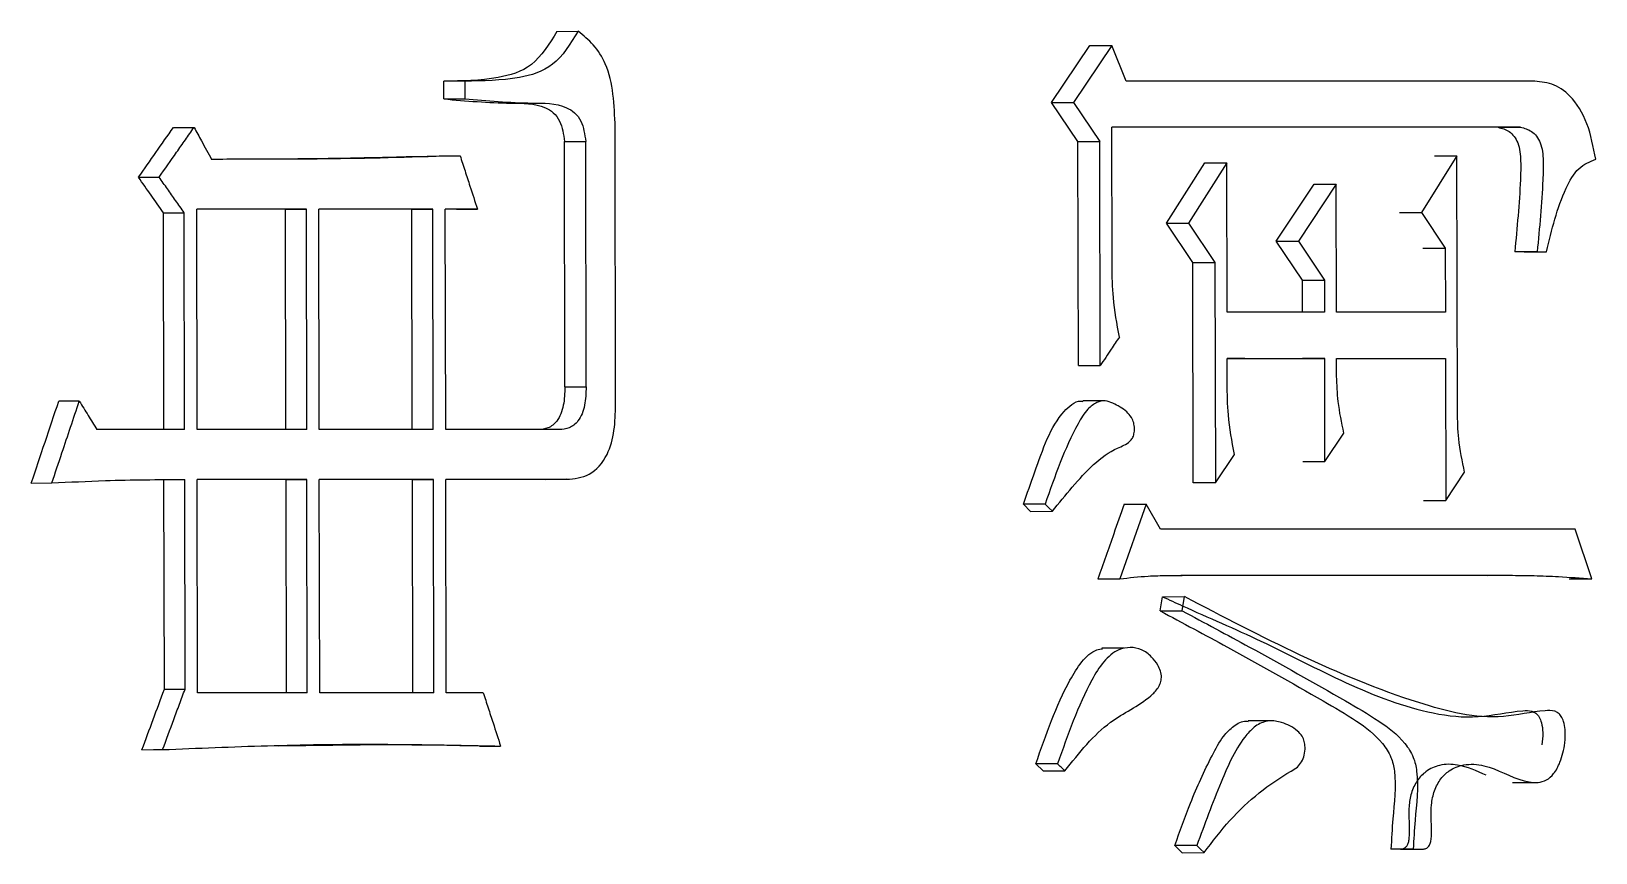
# Model space of a CAD drawing. Header units: millimetres. Extents: x 2384 to 4064, y 886 to 2074.
# Drawn here: x 2977.073 to 2981.833, y 1065.278 to 1067.777 of the extents above; entities that cross this region are included whole.
import ezdxf

# ---------------------------------------------------------------- set-up
doc = ezdxf.new("R2010")
doc.units = ezdxf.units.MM

msp = doc.modelspace()

# ---------------------------------------------------------------- linework, layer by layer
at = {"color": 7, "linetype": 'Continuous', "lineweight": 25}
for p, q in [((2978.6726, 1067.7769), (2978.7371, 1067.7771)), ((2980.1773, 1067.5607), (2980.2938, 1067.7337)), ((2980.3604, 1067.734), (2980.2438, 1067.5609)), ((2980.4044, 1067.6258), (2980.3604, 1067.734)), ((2978.3924, 1067.6256), (2978.3283, 1067.6253)), ((2978.3284, 1067.5713), (2978.3283, 1067.6253)), ((2978.3924, 1067.6256), (2978.3925, 1067.5715)), ((2981.6399, 1067.6258), (2980.4044, 1067.6258)), ((2978.3284, 1067.5713), (2978.3925, 1067.5715)), ((2980.1773, 1067.5607), (2980.2438, 1067.5609)), ((2980.2578, 1067.4417), (2980.1773, 1067.5607)), ((2980.2438, 1067.5609), (2980.3244, 1067.4419)), ((2978.8512, 1066.6413), (2978.8498, 1067.485)), ((2981.6043, 1067.4852), (2980.3608, 1067.4852)), ((2980.3615, 1067.0633), (2980.3608, 1067.4852)), ((2981.5361, 1067.485), (2980.3608, 1067.4849)), ((2981.5361, 1067.485), (2981.6044, 1067.4852)), ((2978.6956, 1067.4417), (2978.7601, 1067.442)), ((2978.6969, 1066.6951), (2978.6956, 1067.4417)), ((2978.7614, 1066.6954), (2978.7601, 1067.442)), ((2980.259, 1066.7602), (2980.2578, 1067.4417)), ((2980.3255, 1066.7604), (2980.3244, 1067.4419)), ((2978.2048, 1067.395), (2978.3137, 1067.3982)), ((2980.5276, 1067.1929), (2980.6434, 1067.3768)), ((2980.7105, 1067.377), (2980.5945, 1067.1931)), ((2980.7113, 1066.9227), (2980.7105, 1067.377)), ((2981.4109, 1067.3987), (2981.3034, 1067.2256)), ((2981.4122, 1066.6198), (2981.4109, 1067.3987)), ((2977.3994, 1067.3331), (2977.4622, 1067.3333)), ((2980.861, 1067.1388), (2980.9763, 1067.3119)), ((2981.0438, 1067.3121), (2980.9284, 1067.1391)), ((2981.0444, 1066.9227), (2981.0438, 1067.3121)), ((2977.4767, 1066.5651), (2977.4755, 1067.2249)), ((2977.5396, 1066.5653), (2977.5385, 1067.2252)), ((2977.9103, 1067.2361), (2977.5765, 1067.236)), ((2977.5776, 1066.5653), (2977.5765, 1067.236)), ((2977.8469, 1067.2358), (2977.5765, 1067.2358)), ((2977.8469, 1067.2358), (2977.9103, 1067.2361)), ((2977.848, 1066.5652), (2977.8469, 1067.2358)), ((2977.9114, 1066.5654), (2977.9103, 1067.2361)), ((2978.2953, 1067.2361), (2977.9481, 1067.2361)), ((2977.9493, 1066.5654), (2977.9481, 1067.2361)), ((2978.2313, 1067.2359), (2977.9481, 1067.2358)), ((2978.2313, 1067.2359), (2978.2953, 1067.2361)), ((2978.2325, 1066.5652), (2978.2313, 1067.2359)), ((2978.2964, 1066.5655), (2978.2953, 1067.2361)), ((2978.4307, 1067.2362), (2978.3329, 1067.2362)), ((2978.334, 1066.5655), (2978.3329, 1067.2362)), ((2978.3665, 1067.2359), (2978.3329, 1067.2359)), ((2978.3665, 1067.2359), (2978.4307, 1067.2362)), ((2981.3034, 1067.2256), (2981.3755, 1067.1174)), ((2980.6077, 1067.0739), (2980.5276, 1067.1929)), ((2980.5945, 1067.1931), (2980.6747, 1067.0741)), ((2980.9407, 1067.0198), (2980.861, 1067.1388)), ((2980.9284, 1067.1391), (2981.0082, 1067.0201)), ((2981.3755, 1067.1174), (2981.3758, 1066.9227)), ((2981.655, 1067.1066), (2981.5869, 1067.1064)), ((2981.6154, 1067.1064), (2981.6836, 1067.1066)), ((2981.655, 1067.1066), (2981.6836, 1067.1066)), ((2980.6088, 1066.4032), (2980.6077, 1067.0739)), ((2980.6747, 1067.0741), (2980.6759, 1066.4035)), ((2980.9409, 1066.9225), (2980.9407, 1067.0198)), ((2981.0082, 1067.0201), (2981.0083, 1066.9227)), ((2981.0083, 1066.9227), (2980.7113, 1066.9227)), ((2981.3758, 1066.9227), (2981.0444, 1066.9227)), ((2980.259, 1066.7602), (2980.3255, 1066.7604)), ((2980.7115, 1066.7821), (2981.0086, 1066.7821)), ((2980.7117, 1066.7064), (2980.7115, 1066.7821)), ((2980.7654, 1066.7818), (2980.7115, 1066.7818)), ((2981.0086, 1066.7821), (2980.9411, 1066.7818)), ((2981.0091, 1066.4684), (2981.0086, 1066.7821)), ((2981.0447, 1066.7821), (2981.3761, 1066.7821)), ((2981.0448, 1066.728), (2981.0447, 1066.7821)), ((2981.3082, 1066.7818), (2981.3761, 1066.7821)), ((2981.3761, 1066.7821), (2981.3768, 1066.3494)), ((2978.6969, 1066.6951), (2978.7614, 1066.6954)), ((2980.3396, 1066.6526), (2980.2725, 1066.6524)), ((2977.5396, 1066.5653), (2977.2729, 1066.5653)), ((2977.9114, 1066.5654), (2977.5776, 1066.5653)), ((2978.2964, 1066.5655), (2977.9493, 1066.5654)), ((2978.6793, 1066.5655), (2978.334, 1066.5655)), ((2981.0091, 1066.4684), (2981.0667, 1066.5549)), ((2980.6759, 1066.4035), (2980.7338, 1066.49)), ((2980.9417, 1066.4681), (2981.0091, 1066.4684)), ((2977.478, 1065.7754), (2977.4769, 1066.4136)), ((2977.541, 1065.7757), (2977.5399, 1066.4139)), ((2977.9117, 1066.414), (2977.5779, 1066.4139)), ((2977.579, 1065.7649), (2977.5779, 1066.4139)), ((2977.8483, 1066.4137), (2977.5779, 1066.4137)), ((2977.8483, 1066.4137), (2977.9117, 1066.414)), ((2977.8494, 1065.7647), (2977.8483, 1066.4137)), ((2977.9128, 1065.7649), (2977.9117, 1066.414)), ((2978.2967, 1066.414), (2977.9495, 1066.414)), ((2977.9506, 1065.7649), (2977.9495, 1066.414)), ((2978.2327, 1066.4138), (2977.9495, 1066.4137)), ((2978.2327, 1066.4138), (2978.2967, 1066.414)), ((2978.2338, 1065.7647), (2978.2327, 1066.4138)), ((2978.2978, 1065.765), (2978.2967, 1066.414)), ((2978.702, 1066.4141), (2978.3343, 1066.414)), ((2978.3354, 1065.765), (2978.3343, 1066.414)), ((2978.6376, 1066.4139), (2978.3343, 1066.4138)), ((2978.6376, 1066.4139), (2978.702, 1066.4141)), ((2981.3768, 1066.3494), (2981.4341, 1066.4359)), ((2977.0732, 1066.4027), (2977.1356, 1066.403)), ((2980.1136, 1066.3167), (2980.0916, 1066.3383)), ((2980.1136, 1066.3167), (2980.18, 1066.317)), ((2980.4649, 1066.3386), (2980.3851, 1066.1114)), ((2980.5088, 1066.2628), (2980.4649, 1066.3386)), ((2981.3089, 1066.3492), (2981.3768, 1066.3494)), ((2981.7708, 1066.2629), (2980.5088, 1066.2628)), ((2981.821, 1066.1114), (2981.7708, 1066.2629)), ((2980.3184, 1066.1111), (2980.3851, 1066.1114)), ((2980.7656, 1066.122), (2980.5707, 1066.122)), ((2980.5891, 1066.1222), (2981.5708, 1066.1222)), ((2981.5028, 1066.122), (2981.5708, 1066.1222)), ((2981.7526, 1066.1112), (2981.821, 1066.1114)), ((2980.5078, 1066.0138), (2980.515, 1066.0571)), ((2980.515, 1066.0571), (2980.5819, 1066.0573)), ((2980.5747, 1066.0141), (2980.5819, 1066.0573)), ((2980.5078, 1066.0138), (2980.5747, 1066.0141)), ((2980.3974, 1065.9003), (2980.3307, 1065.9001)), ((2977.478, 1065.7754), (2977.541, 1065.7757)), ((2977.9128, 1065.7649), (2977.579, 1065.7649)), ((2978.2978, 1065.765), (2977.9506, 1065.7649)), ((2978.4482, 1065.765), (2978.3354, 1065.765)), ((2980.8435, 1065.6793), (2980.7758, 1065.6791)), ((2977.8262, 1065.6037), (2978.1564, 1065.6071)), ((2978.4368, 1065.6025), (2978.501, 1065.6028)), ((2980.1959, 1065.5489), (2980.1295, 1065.5486)), ((2980.1515, 1065.527), (2980.1295, 1065.5486)), ((2981.5803, 1065.4915), (2981.649, 1065.4918)), ((2980.6195, 1065.3002), (2980.5526, 1065.2999)), ((2980.5744, 1065.2782), (2980.5526, 1065.2999)), ((2980.5744, 1065.2783), (2980.6414, 1065.2785)), ((2981.2779, 1065.2893), (2981.2101, 1065.2891)), ((2981.2389, 1065.2891), (2981.3067, 1065.2893)), ((2981.2779, 1065.2893), (2981.3067, 1065.2893))]:
    msp.add_line(p, q, dxfattribs=at)
at = {"color": 7, "linetype": 'Continuous', "lineweight": 25, "flags": 128}
for points in [[(2980.2938, 1067.7337), (2980.3311, 1067.7339), (2980.3604, 1067.734)], [(2977.5055, 1067.4846), (2977.5408, 1067.4847), (2977.5685, 1067.4848)], [(2980.2578, 1067.4417), (2980.2951, 1067.4418), (2980.3244, 1067.4419)], [(2978.3137, 1067.3982), (2978.3496, 1067.3983), (2978.3778, 1067.3984)], [(2980.6434, 1067.3768), (2980.681, 1067.3769), (2980.7105, 1067.377)], [(2981.343, 1067.3984), (2981.381, 1067.3986), (2981.4109, 1067.3987)], [(2980.9763, 1067.3119), (2981.0141, 1067.312), (2981.0438, 1067.3121)], [(2977.4755, 1067.2249), (2977.5108, 1067.2251), (2977.5385, 1067.2252)], [(2981.2356, 1067.2254), (2981.2736, 1067.2255), (2981.3034, 1067.2256)], [(2980.5276, 1067.1929), (2980.5651, 1067.193), (2980.5945, 1067.1931)], [(2980.861, 1067.1388), (2980.8988, 1067.139), (2980.9284, 1067.1391)], [(2981.3075, 1067.1172), (2981.3456, 1067.1173), (2981.3755, 1067.1174)], [(2980.6077, 1067.0739), (2980.6452, 1067.074), (2980.6747, 1067.0741)], [(2980.9407, 1067.0198), (2980.9785, 1067.02), (2981.0082, 1067.0201)], [(2977.2193, 1066.6518), (2977.1843, 1066.6517), (2977.1567, 1066.6515)], [(2980.6759, 1066.4035), (2980.6383, 1066.4033), (2980.6088, 1066.4032)], [(2980.158, 1066.3385), (2980.1338, 1066.3384), (2980.1127, 1066.3384), (2980.0916, 1066.3383)], [(2980.18, 1066.3169), (2980.169, 1066.3277), (2980.158, 1066.3385)], [(2980.3981, 1066.3383), (2980.4355, 1066.3385), (2980.4649, 1066.3386)], [(2977.4099, 1065.5915), (2977.4451, 1065.5917), (2977.4728, 1065.5918)], [(2980.1515, 1065.527), (2980.1757, 1065.5271), (2980.1968, 1065.5272), (2980.2179, 1065.5273)], [(2980.6414, 1065.2785), (2980.6305, 1065.2893), (2980.6196, 1065.3001)]]:
    msp.add_lwpolyline(points, dxfattribs=at)
at = {"color": 7, "linetype": 'Continuous', "lineweight": 25}
for points, knots in [([(2978.6726, 1067.7769), (2978.649, 1067.7387), (2978.6026, 1067.6639), (2978.4731, 1067.6268), (2978.3832, 1067.6259), (2978.3283, 1067.6253)], [0, 0, 0, 0, 0.287999, 0.56515, 1, 1, 1, 1]), ([(2978.7371, 1067.7771), (2978.7135, 1067.739), (2978.667, 1067.6641), (2978.5374, 1067.6271), (2978.4474, 1067.6262), (2978.3924, 1067.6256)], [0, 0, 0, 0, 0.287877, 0.565058, 1, 1, 1, 1]), ([(2978.8498, 1067.485), (2978.8471, 1067.5532), (2978.8434, 1067.6473), (2978.7853, 1067.7383), (2978.753, 1067.7643), (2978.7371, 1067.7771)], [0, 0, 0, 0, 0.57016, 0.787713, 1, 1, 1, 1]), ([(2981.8331, 1067.3879), (2981.826, 1067.4249), (2981.812, 1067.4977), (2981.7629, 1067.5805), (2981.7005, 1067.6211), (2981.66, 1067.6243), (2981.6399, 1067.6258)], [0, 0, 0, 0, 0.292671, 0.574804, 0.788902, 1, 1, 1, 1]), ([(2978.3284, 1067.5713), (2978.3959, 1067.5654), (2978.4985, 1067.5564), (2978.6132, 1067.5594), (2978.6626, 1067.5309), (2978.6878, 1067.4974), (2978.6925, 1067.4635), (2978.6956, 1067.4417)], [0, 0, 0, 0, 0.493022, 0.748799, 0.813762, 0.88048, 1, 1, 1, 1]), ([(2978.3925, 1067.5715), (2978.4601, 1067.5656), (2978.5628, 1067.5567), (2978.6776, 1067.5597), (2978.7271, 1067.5311), (2978.7523, 1067.4976), (2978.7571, 1067.4637), (2978.7601, 1067.442)], [0, 0, 0, 0, 0.493122, 0.748949, 0.813909, 0.880596, 1, 1, 1, 1]), ([(2977.3994, 1067.3331), (2977.4171, 1067.3583), (2977.4524, 1067.4088), (2977.4878, 1067.4593), (2977.5055, 1067.4846)], [0, 0, 0, 0, 0.5000002, 1, 1, 1, 1]), ([(2977.4622, 1067.3333), (2977.4799, 1067.3586), (2977.5065, 1067.3965), (2977.5419, 1067.4469), (2977.5596, 1067.4722), (2977.5685, 1067.4848)], [0, 0, 0, 0, 0.5, 0.75, 1, 1, 1, 1]), ([(2977.5685, 1067.4848), (2977.576, 1067.4712), (2977.5886, 1067.4481), (2977.6064, 1067.4157), (2977.6167, 1067.3969), (2977.6219, 1067.3875)], [0, 0, 0, 0, 0.419954, 0.709977, 1, 1, 1, 1]), ([(2981.5361, 1067.485), (2981.5477, 1067.4821), (2981.5713, 1067.4763), (2981.6009, 1067.438), (2981.6059, 1067.3817), (2981.6025, 1067.2713), (2981.5937, 1067.1794), (2981.5867, 1067.1064)], [0, 0, 0, 0, 0.110775, 0.225889, 0.356765, 0.489094, 1, 1, 1, 1]), ([(2981.6043, 1067.4852), (2981.6159, 1067.4824), (2981.6396, 1067.4765), (2981.6692, 1067.4383), (2981.6742, 1067.382), (2981.6708, 1067.2716), (2981.662, 1067.1796), (2981.655, 1067.1066)], [0, 0, 0, 0, 0.110883, 0.226049, 0.356903, 0.489202, 1, 1, 1, 1]), ([(2978.3778, 1067.3984), (2978.2484, 1067.3945), (2978.0583, 1067.3886), (2977.8059, 1067.3879), (2977.6832, 1067.3876), (2977.6219, 1067.3875)], [0, 0, 0, 0, 0.515258, 0.757627, 1, 1, 1, 1]), ([(2977.7645, 1067.3878), (2977.7646, 1067.3878), (2977.7649, 1067.3878), (2977.7622, 1067.3878), (2977.7526, 1067.3878), (2977.7419, 1067.3877), (2977.735, 1067.3877)], [0, 0, 0, 0, 0.004422, 0.092799, 0.411618, 1, 1, 1, 1]), ([(2978.2417, 1067.3955), (2978.2417, 1067.3955), (2978.2417, 1067.3955), (2978.236, 1067.3954), (2978.1464, 1067.3928), (2978.0068, 1067.3898), (2977.8502, 1067.3883), (2977.7769, 1067.3879), (2977.7637, 1067.3878)], [0, 0, 0, 0, 0.000624, 0.004762, 0.07159, 0.543055, 0.917503, 1, 1, 1, 1]), ([(2978.3778, 1067.3984), (2978.3828, 1067.3831), (2978.3928, 1067.3524), (2978.4104, 1067.2983), (2978.423, 1067.2595), (2978.4307, 1067.2362)], [0, 0, 0, 0, 0.283865, 0.567729, 1, 1, 1, 1]), ([(2981.6836, 1067.1066), (2981.6994, 1067.173), (2981.7213, 1067.2647), (2981.7777, 1067.3654), (2981.8149, 1067.3805), (2981.8331, 1067.3879)], [0, 0, 0, 0, 0.572938, 0.791384, 1, 1, 1, 1]), ([(2977.4755, 1067.2249), (2977.4629, 1067.243), (2977.4375, 1067.279), (2977.4121, 1067.3151), (2977.3994, 1067.3331)], [0, 0, 0, 0, 0.4999995, 1, 1, 1, 1]), ([(2977.5385, 1067.2252), (2977.5298, 1067.2375), (2977.5127, 1067.2617), (2977.4873, 1067.2978), (2977.4706, 1067.3215), (2977.4622, 1067.3333)], [0, 0, 0, 0, 0.342692, 0.671346, 1, 1, 1, 1]), ([(2980.3838, 1066.847), (2980.3765, 1066.8867), (2980.3634, 1066.9579), (2980.3621, 1067.031), (2980.3615, 1067.0633)], [0, 0, 0, 0, 0.558835, 1, 1, 1, 1]), ([(2980.3838, 1066.847), (2980.3755, 1066.8346), (2980.3616, 1066.814), (2980.3422, 1066.7852), (2980.3311, 1066.7687), (2980.3255, 1066.7604)], [0, 0, 0, 0, 0.42836, 0.71418, 1, 1, 1, 1]), ([(2978.6969, 1066.6951), (2978.6962, 1066.6763), (2978.695, 1066.6394), (2978.6772, 1066.5914), (2978.646, 1066.5675), (2978.6252, 1066.566), (2978.6149, 1066.5653)], [0, 0, 0, 0, 0.293424, 0.577499, 0.790774, 1, 1, 1, 1]), ([(2978.7614, 1066.6954), (2978.7608, 1066.6766), (2978.7595, 1066.6396), (2978.7417, 1066.5916), (2978.7104, 1066.5678), (2978.6896, 1066.5663), (2978.6793, 1066.5655)], [0, 0, 0, 0, 0.293264, 0.577264, 0.790624, 1, 1, 1, 1]), ([(2980.7338, 1066.49), (2980.7265, 1066.5298), (2980.7135, 1066.6009), (2980.7122, 1066.6741), (2980.7117, 1066.7064)], [0, 0, 0, 0, 0.558836, 1, 1, 1, 1]), ([(2981.0667, 1066.5549), (2981.0601, 1066.5866), (2981.0482, 1066.6433), (2981.0458, 1066.7021), (2981.0448, 1066.728)], [0, 0, 0, 0, 0.558879, 1, 1, 1, 1]), ([(2977.0732, 1066.4027), (2977.0871, 1066.4442), (2977.115, 1066.5271), (2977.1428, 1066.6101), (2977.1567, 1066.6515)], [0, 0, 0, 0, 0.5000005, 1, 1, 1, 1]), ([(2977.1356, 1066.403), (2977.1459, 1066.4336), (2977.165, 1066.4903), (2977.1929, 1066.5733), (2977.2105, 1066.6256), (2977.2193, 1066.6518)], [0, 0, 0, 0, 0.368853, 0.684427, 1, 1, 1, 1]), ([(2977.2193, 1066.6518), (2977.2237, 1066.6446), (2977.2327, 1066.6302), (2977.2461, 1066.6085), (2977.2595, 1066.5869), (2977.2684, 1066.5725), (2977.2729, 1066.5653)], [0, 0, 0, 0, 0.25, 0.5000001, 0.7500001, 1, 1, 1, 1]), ([(2980.0916, 1066.3383), (2980.1033, 1066.3708), (2980.1383, 1066.4688), (2980.1783, 1066.5871), (2980.2384, 1066.6429), (2980.259, 1066.6541), (2980.2704, 1066.6515), (2980.2724, 1066.6511)], [0, 0, 0, 0, 0.2647016, 0.7969818, 0.8882592, 0.9799216, 1, 1, 1, 1]), ([(2980.18, 1066.317), (2980.1999, 1066.3415), (2980.26, 1066.4154), (2980.3369, 1066.4971), (2980.4083, 1066.5206), (2980.4241, 1066.5392), (2980.4291, 1066.5531), (2980.4303, 1066.5692), (2980.4278, 1066.5867), (2980.4201, 1066.605), (2980.399, 1066.6273), (2980.3714, 1066.6431), (2980.3402, 1066.6552), (2980.313, 1066.6484), (2980.283, 1066.6262), (2980.2451, 1066.5627), (2980.2021, 1066.4655), (2980.1728, 1066.3811), (2980.158, 1066.3385)], [0, 0, 0, 0, 0.109185, 0.32916, 0.383764, 0.397994, 0.412315, 0.428913, 0.44575, 0.465117, 0.490353, 0.552219, 0.585251, 0.618677, 0.660422, 0.720609, 0.859399, 1, 1, 1, 1]), ([(2978.702, 1066.4141), (2978.7256, 1066.4162), (2978.7734, 1066.4203), (2978.828, 1066.4819), (2978.8488, 1066.5627), (2978.8504, 1066.615), (2978.8512, 1066.6413)], [0, 0, 0, 0, 0.266734, 0.54095, 0.768753, 1, 1, 1, 1]), ([(2981.4341, 1066.4359), (2981.427, 1066.4696), (2981.4143, 1066.5298), (2981.4129, 1066.5923), (2981.4122, 1066.6198)], [0, 0, 0, 0, 0.558545, 1, 1, 1, 1]), ([(2977.1356, 1066.403), (2977.1899, 1066.4057), (2977.2846, 1066.4105), (2977.4193, 1066.4131), (2977.4997, 1066.4136), (2977.5399, 1066.4139)], [0, 0, 0, 0, 0.402401, 0.701179, 1, 1, 1, 1]), ([(2980.3981, 1066.3383), (2980.3876, 1066.3082), (2980.369, 1066.2553), (2980.3424, 1066.1795), (2980.3264, 1066.1339), (2980.3184, 1066.1111)], [0, 0, 0, 0, 0.397862, 0.698931, 1, 1, 1, 1]), ([(2980.3851, 1066.1114), (2980.4138, 1066.1147), (2980.4621, 1066.1203), (2980.5302, 1066.1215), (2980.5694, 1066.122), (2980.5891, 1066.1222)], [0, 0, 0, 0, 0.422632, 0.711287, 1, 1, 1, 1]), ([(2981.5708, 1066.1222), (2981.5957, 1066.122), (2981.6454, 1066.1214), (2981.7288, 1066.1181), (2981.7873, 1066.1139), (2981.821, 1066.1114)], [0, 0, 0, 0, 0.297411, 0.594834, 1, 1, 1, 1]), ([(2980.515, 1066.0571), (2980.535, 1066.0478), (2980.6347, 1066.0017), (2980.9103, 1065.8857), (2981.201, 1065.7143), (2981.4759, 1065.6842), (2981.5745, 1065.7089), (2981.6341, 1065.7113), (2981.6513, 1065.7035), (2981.6618, 1065.6911), (2981.6696, 1065.6706), (2981.6735, 1065.6413), (2981.6704, 1065.619), (2981.6687, 1065.6069)], [0, 0, 0, 0, 0.04996, 0.249723, 0.68668, 0.796119, 0.905691, 0.928015, 0.938315, 0.948709, 0.960374, 0.978371, 1, 1, 1, 1]), ([(2981.3067, 1065.2893), (2981.31, 1065.2895), (2981.3156, 1065.2897), (2981.3227, 1065.2943), (2981.328, 1065.3018), (2981.3332, 1065.3185), (2981.3345, 1065.3603), (2981.3297, 1065.4125), (2981.3409, 1065.4681), (2981.3603, 1065.5042), (2981.3911, 1065.5325), (2981.4362, 1065.55), (2981.5157, 1065.5445), (2981.5868, 1065.5), (2981.6521, 1065.4894), (2981.6837, 1065.4974), (2981.7079, 1065.5187), (2981.7281, 1065.5579), (2981.7397, 1065.6047), (2981.7413, 1065.6477), (2981.7367, 1065.6753), (2981.7292, 1065.6927), (2981.7196, 1065.7036), (2981.7028, 1065.7116), (2981.6459, 1065.7093), (2981.5096, 1065.6749), (2981.1308, 1065.7704), (2980.8158, 1065.9351), (2980.5819, 1066.0573)], [0, 0, 0, 0, 0.005261, 0.008837, 0.012422, 0.017277, 0.029828, 0.061172, 0.07877, 0.09646, 0.112862, 0.137644, 0.170618, 0.238676, 0.261666, 0.275651, 0.289759, 0.306991, 0.331345, 0.347225, 0.357105, 0.364402, 0.370592, 0.376767, 0.392658, 0.46137, 0.600196, 1, 1, 1, 1]), ([(2980.5078, 1066.0138), (2980.5762, 1065.9773), (2980.7428, 1065.8885), (2980.9418, 1065.7758), (2981.1009, 1065.684), (2981.173, 1065.6299), (2981.2112, 1065.5731), (2981.2291, 1065.4937), (2981.2157, 1065.3987), (2981.2117, 1065.3199), (2981.2101, 1065.2891)], [0, 0, 0, 0, 0.221958, 0.540907, 0.653573, 0.748611, 0.789224, 0.822079, 0.930487, 1, 1, 1, 1]), ([(2980.5747, 1066.0141), (2980.6431, 1065.9776), (2980.8099, 1065.8888), (2981.009, 1065.7761), (2981.1685, 1065.6843), (2981.2408, 1065.6302), (2981.2792, 1065.5731), (2981.2971, 1065.4919), (2981.2836, 1065.3971), (2981.2794, 1065.3184), (2981.2779, 1065.2893)], [0, 0, 0, 0, 0.221772, 0.540826, 0.653503, 0.748944, 0.789648, 0.82255, 0.934451, 1, 1, 1, 1]), ([(2980.1295, 1065.5486), (2980.1602, 1065.6371), (2980.1988, 1065.7482), (2980.2672, 1065.8599), (2980.3033, 1065.8944), (2980.3269, 1065.8978), (2980.3328, 1065.8986)], [0, 0, 0, 0, 0.631825, 0.793272, 0.948374, 1, 1, 1, 1]), ([(2980.2179, 1065.5273), (2980.2617, 1065.5823), (2980.3391, 1065.6798), (2980.4501, 1065.7264), (2980.4988, 1065.7741), (2980.5092, 1065.7945), (2980.5128, 1065.8125), (2980.5091, 1065.8318), (2980.499, 1065.8531), (2980.4804, 1065.8774), (2980.4518, 1065.8984), (2980.4166, 1065.9045), (2980.3754, 1065.8969), (2980.3337, 1065.861), (2980.2654, 1065.7475), (2980.2267, 1065.6369), (2980.1959, 1065.5489)], [0, 0, 0, 0, 0.207528, 0.36737, 0.400833, 0.416668, 0.431352, 0.448139, 0.466692, 0.497246, 0.538462, 0.578547, 0.619957, 0.682143, 0.746847, 1, 1, 1, 1]), ([(2977.4099, 1065.5915), (2977.4213, 1065.6222), (2977.444, 1065.6835), (2977.4667, 1065.7448), (2977.478, 1065.7754)], [0, 0, 0, 0, 0.499999, 1, 1, 1, 1]), ([(2977.4728, 1065.5918), (2977.4841, 1065.6224), (2977.5012, 1065.6684), (2977.5239, 1065.7297), (2977.5353, 1065.7603), (2977.541, 1065.7757)], [0, 0, 0, 0, 0.5, 0.75, 1, 1, 1, 1]), ([(2978.4482, 1065.765), (2978.4532, 1065.7497), (2978.4632, 1065.719), (2978.4808, 1065.6649), (2978.4934, 1065.6262), (2978.501, 1065.6028)], [0, 0, 0, 0, 0.283865, 0.567729, 1, 1, 1, 1]), ([(2980.5526, 1065.2999), (2980.5679, 1065.3434), (2980.6013, 1065.4378), (2980.6516, 1065.5479), (2980.6951, 1065.629), (2980.7308, 1065.6654), (2980.7585, 1065.68), (2980.7736, 1065.6781), (2980.7758, 1065.6778)], [0, 0, 0, 0, 0.287237, 0.623232, 0.773166, 0.877928, 0.982986, 1, 1, 1, 1]), ([(2980.6414, 1065.2786), (2980.6671, 1065.3121), (2980.7448, 1065.4135), (2980.8457, 1065.4928), (2980.9248, 1065.5366), (2980.9389, 1065.5539), (2980.947, 1065.5753), (2980.9496, 1065.5972), (2980.9472, 1065.6173), (2980.9392, 1065.635), (2980.9168, 1065.6582), (2980.8822, 1065.6747), (2980.8393, 1065.6825), (2980.8017, 1065.6688), (2980.7449, 1065.6129), (2980.6866, 1065.4823), (2980.6432, 1065.3645), (2980.6195, 1065.3001)], [0, 0, 0, 0, 0.118687, 0.359196, 0.382949, 0.402077, 0.42122, 0.441112, 0.455767, 0.470497, 0.490907, 0.548406, 0.590664, 0.633125, 0.674263, 0.821878, 1, 1, 1, 1]), ([(2977.4728, 1065.5918), (2977.5261, 1065.594), (2977.686, 1065.6006), (2977.9375, 1065.6088), (2978.227, 1065.6081), (2978.4097, 1065.6046), (2978.501, 1065.6028)], [0, 0, 0, 0, 0.154598, 0.463805, 0.731869, 1, 1, 1, 1]), ([(2978.4368, 1065.6025), (2978.3837, 1065.6037), (2978.2896, 1065.6057), (2978.1951, 1065.6061), (2978.154, 1065.6063)], [0, 0, 0, 0, 0.565212, 1, 1, 1, 1]), ([(2980.2179, 1065.5273), (2980.2161, 1065.5291), (2980.2115, 1065.5336), (2980.2041, 1065.5408), (2980.1987, 1065.5462), (2980.1959, 1065.5489)], [0, 0, 0, 0, 0.25391, 0.626955, 1, 1, 1, 1]), ([(2981.5001, 1065.5137), (2981.4714, 1065.5269), (2981.4253, 1065.5481), (2981.3612, 1065.5479), (2981.3187, 1065.5295), (2981.2886, 1065.4991), (2981.271, 1065.461), (2981.2635, 1065.416), (2981.265, 1065.3768), (2981.266, 1065.3434), (2981.2653, 1065.3219), (2981.262, 1065.3064), (2981.2575, 1065.2971), (2981.251, 1065.291), (2981.2444, 1065.2891), (2981.2403, 1065.2891), (2981.2388, 1065.2891)], [0, 0, 0, 0, 0.228435, 0.365959, 0.47747, 0.560756, 0.644414, 0.72173, 0.812952, 0.861162, 0.908003, 0.931324, 0.949965, 0.968751, 0.989061, 1, 1, 1, 1])]:
    msp.add_open_spline(points, degree=3, knots=knots, dxfattribs=at)

doc.saveas('drawing.dxf')
